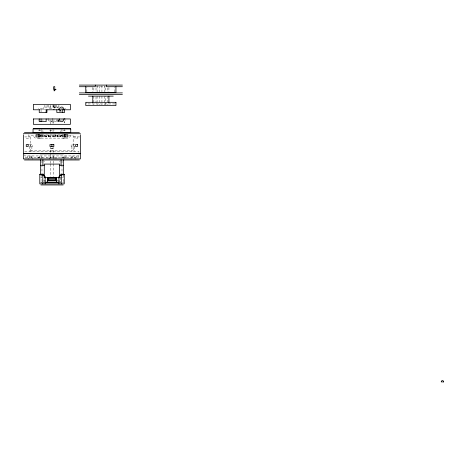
<?xml version="1.0" encoding="UTF-8"?>
<svg xmlns="http://www.w3.org/2000/svg" width="467" height="467" viewBox="0 0 467 467"><rect width="100%" height="100%" fill="white"/><g stroke="black" fill="none" stroke-linecap="round" stroke-linejoin="round"><path stroke-width="0.35" stroke-dasharray="2.33 1.75" d="M41.067 111.806L41.067 109.786M44.896 107.095L44.896 105.075M47.05 107.095L47.05 105.075M48.13 107.095L48.13 105.075M50.751 124.333L50.751 120.019M53.045 122.897L53.045 120.019L53.069 124.333M52.975 107.095L52.975 105.075M55.661 107.095L55.661 105.075M56.746 107.095L56.746 105.075M58.9 107.095L58.9 105.075M64.242 122.897L64.242 121.461M64.253 122.897L64.253 121.461M86.856 91.97L86.856 87.358M105.705 104.83L105.705 96.126M114.864 91.97L114.864 87.358M24.874 154.81L24.868 155.943L78.946 155.943L78.941 154.81M53.483 107.095L53.477 104.404M61.743 110.866L61.329 111.344M63.413 175.253L63.337 182.276L62.199 182.276M48.527 134.94L48.393 136.773L48.766 136.773M50.634 152.405L50.687 148.669L53.11 148.669L53.11 152.388M58.276 119.669L58.317 120.428L59.111 120.562M61.2 134.94L60.926 136.773L54.878 136.773L54.878 134.94M55.573 107.252L54.569 108.122L54.131 107.095L56.063 107.095M58.97 120.375L58.649 120.562M30.203 151.308L30.635 150.876L30.635 135.687L35.165 135.687M42.643 157.554L42.106 158.097L38.884 158.097L38.347 157.554M71.019 135.687L68.596 138.109L35.212 138.109L32.789 135.687M51.002 157.554L50.465 158.097L47.237 158.097L46.7 157.554M57.114 157.554L56.577 158.097L53.349 158.097L52.812 157.554M65.468 157.554L64.925 158.097L61.708 158.097L61.171 157.554M71.836 157.554L73.453 155.943M61.2 136.452L57.038 136.773M55.03 136.773L55.41 136.773L55.41 134.94M45.83 136.773L46.764 136.773M60.167 136.773L60.926 136.773L60.926 134.94M54.184 107.066L53.571 107.066L54.178 104.404L54.359 107.095M96.214 86.704L105.507 86.704M114.864 103.937L86.856 103.937L86.856 102.32M59.274 107.066L43.279 107.095L43.279 109.786L43.285 108.712L38.142 108.712M49.321 108.712L52.946 108.712M60.681 108.712L63.378 108.712M64.621 108.712L65.666 108.712M40.325 109.786L45.801 109.786M38.101 120.019L38.527 120.019M41.89 120.019L43.32 120.019M49.28 120.019L52.035 120.019M53.629 120.019L54.499 120.019M60.605 120.019L63.243 120.019M64.825 120.019L65.707 120.019M58.515 121.099L58.077 121.099L58.077 118.945M60.155 121.636L56.822 121.636L56.822 119.616M50.156 121.665L59.216 121.665M38.463 130.795L42.941 130.795L42.941 132.885M49.66 130.795L54.137 130.795M65.333 130.795L60.856 130.795L60.856 132.885M41.691 134.94L62.111 134.94M36.122 135.687L38.253 135.687M39.438 135.687L64.358 135.687M65.619 135.687L67.668 135.687M68.702 135.687L73.161 135.687L73.161 150.876L73.588 151.308L73.161 150.876L30.635 150.876M42.596 134.94L42.596 136.452L46.385 136.773L46.385 134.94M48.527 136.452L55.269 136.452L55.41 136.773L48.393 136.773L48.393 134.94M24.757 136.924L29.9 136.924L29.9 134.77M40.004 136.924L42.018 136.924L42.018 134.77M64.574 136.924L61.778 136.924L61.778 134.77M79.711 136.924L73.897 136.924L73.897 134.77M38.621 138.541L40.938 138.541L40.938 136.924M65.176 138.541L62.858 138.541L62.899 134.77M29.444 144.577L32.661 144.577L32.661 146.463L29.444 146.463M74.989 144.577L71.136 144.577L71.136 146.463L74.989 146.463M50.646 148.763L53.11 148.669M43.781 161.78L44.587 161.78M59.373 161.78L60.138 161.78M40.664 175.253L42.135 175.253M62.631 175.253L63.5 175.253M40.623 177.431L41.843 177.431M60.296 177.431L63.337 177.431M43.466 180.717L47.015 180.717M57.079 180.717L60.728 180.717M42.018 181.494L42.018 182.276M43.781 181.494L44.365 181.494L44.336 180.717M59.513 181.494L60.728 181.494M42.135 182.253L40.664 182.253L41.767 182.276M43.507 182.253L44.61 182.253M59.443 182.253L60.552 182.253M62.689 182.253L64.253 182.253M42.906 182.276L44.365 182.276M59.513 182.276L61.054 182.276M43.629 136.773L42.596 136.452M57.966 136.773L57.412 136.773L57.412 134.94M56.822 107.095L57.785 107.608L58.387 108.735M58.988 120.55L58.644 120.194M54.131 107.095L55.03 107.614M30.373 155.943L31.978 157.554M108.934 87.428L108.934 91.777M107.859 96.126L107.859 104.83M107.859 87.849L107.859 91.987M105.705 87.849L105.705 91.987M104.631 85.776L104.631 91.987M104.626 96.126L104.626 104.83M101.934 85.776L101.934 91.987M101.934 96.126L101.934 104.83M99.78 85.776L99.78 91.987M99.786 96.126L99.78 104.83M97.101 85.776L97.101 91.987M97.089 96.126L97.089 104.83M96.009 87.849L96.009 91.987M96.009 96.856L96.009 104.83M93.855 87.849L93.855 91.987M93.855 96.126L93.855 104.83M92.787 87.428L92.787 91.777M78.911 152.44L78.911 151.308L24.897 151.308L24.897 153.007M78.082 155.943L78.082 157.823L74.206 157.823L74.241 155.943M77.294 136.924L77.294 138.541L74.977 138.541L75.018 134.77M76.144 155.943L76.144 157.823M75.129 159.375L75.129 157.554L28.685 157.554L28.685 159.375M74.235 146.463L74.235 151.308M73.074 144.577L73.074 146.463M71.918 146.463L71.918 151.308M71.924 155.943L71.924 157.554M71.042 157.554L71.042 159.375M65.964 155.943L65.964 157.823L62.088 157.823L62.088 155.943M64.248 129.359L64.248 130.795M64.026 155.943L64.026 157.823M63.395 134.338L63.395 138.109M62.234 134.338L62.234 138.109M61.942 129.359L61.977 132.885M61.994 160.701L61.994 173.222M60.5 177.431L60.5 180.717M59.624 180.717L59.624 181.494M59.017 134.94L59.017 136.773M57.832 134.94L57.832 136.452M57.663 119.616L57.663 121.636M55.269 134.94L55.269 136.452M53.939 157.554L53.939 159.375M53.326 158.161L53.11 153.118M53.326 160.998L53.326 163.123M53.326 163.829L53.326 176.579M53.057 129.359L53.022 132.885M53.057 134.338L53.057 138.109M53.057 146.463L53.057 151.308M53.063 155.943L53.063 157.554M50.78 130.795L50.78 132.885M50.74 129.359L50.74 130.795M50.74 134.969L50.74 138.109M50.74 146.463L50.74 151.308M50.745 155.943L50.745 157.554M50.634 153.135L50.634 158.243M50.634 161.162L50.634 163.351M50.634 164.08L50.634 176.479M49.87 157.554L49.87 159.375M48.924 134.94L48.924 136.773L42.876 136.773L42.876 134.94M45.97 134.94L45.97 136.452M44.779 134.94L44.779 136.773M41.966 160.701L41.966 174.623M41.966 175.323L41.966 180.717M41.861 129.359L41.826 132.885M41.726 155.943L41.726 157.823L37.85 157.823L37.85 155.943M41.563 134.338L41.563 138.109M40.898 134.77L40.898 136.924M40.401 134.338L40.401 138.109M39.788 155.943L39.788 157.823M39.549 129.359L39.549 130.795M32.772 157.554L32.772 159.375M31.879 146.463L31.879 151.308M31.884 155.943L31.884 157.554M30.717 144.577L30.717 146.463M29.561 146.463L29.561 151.308M29.573 155.943L29.608 157.823L25.726 157.823L25.726 155.943M28.779 134.77L28.82 138.541L26.502 138.541L26.502 136.924M27.67 155.943L27.67 157.823M52.608 119.99A2.744 2.323 90 0 1 50.459 121.689A2.744 2.323 90 0 1 48.311 120.001M50.821 105.075L50.821 107.095L50.821 105.075"/><path stroke-width="0.7" d="M39.234 118.945L39.234 121.636L46.151 121.636L46.151 118.945M39.234 109.786L39.234 112.483L46.934 112.483L46.934 109.786M46.151 112.483L46.151 109.786L70.394 109.786L70.394 104.404L33.367 104.404L33.367 109.786L39.683 109.786M53.384 86.629L53.483 89.32M54.767 89.32L54.767 86.629L54.359 86.629M56.822 109.786L56.822 112.483L64.592 112.483L64.592 109.786M62.741 112.483L62.741 109.786M85.776 86.704L85.776 92.629L115.939 92.629L115.939 86.704M58.93 177.489C58.638 178.055 59.747 174.617 61.311 175.253L59.758 175.954L58.976 177.262L58.895 183.87M58.895 177.933L58.924 177.53L58.895 177.886M59.04 177.063L59.169 176.742M42.748 183.87L42.9 174.173M43.285 175.253L43.361 174.173L39.8 174.442L39.8 183.87L64.253 183.87L64.253 174.442L60.763 174.173L60.833 175.253M59.437 176.217L59.881 175.75M40.034 174.173L39.8 174.442L42.748 174.442M59.455 176.287L59.683 164.092L44.277 164.092L44.277 176.03M59.84 175.79L60.809 175.253M79.314 85.087L122.407 85.087M79.314 86.704L95.315 86.704L95.315 85.087M122.407 86.704L106.406 86.704L106.406 85.087M79.314 92.898L122.407 92.898M79.314 94.515L122.407 94.515M88.473 96.126L113.248 96.126M64.925 118.945L63.921 118.945L63.506 120.614L62.619 121.478A2.744 2.323 90 0 1 60.838 121.484L59.817 120.62L59.309 118.945M33.373 128.641L70.429 128.641M24.43 132.616L79.367 132.616M33.507 132.681L34.208 132.681M34.576 132.681L65.001 132.681M65.771 132.681L70.126 132.681M23.35 133.696L80.447 133.696M23.356 134.77L23.35 153.573L80.447 153.573L80.441 134.77M39.479 134.77L35.977 134.77L35.977 136.924L39.479 136.924M64.02 134.77L67.82 134.77L67.82 136.924L64.02 136.924M42.106 153.41L64.557 153.41M78.071 153.41L78.666 153.41M79.565 153.41L79.869 153.41M40.063 153.841L63.489 153.841M78.958 153.841L79.408 153.841M24.436 159.983L79.367 159.983M40.623 165.277L44.277 165.277M59.683 165.277L63.337 165.277M61.177 174.173L64.253 174.442L64.02 174.173M42.789 175.259L44.137 175.697L45.077 177.145L45.165 183.87M44.277 177.431L59.058 177.431M48.159 177.758L55.801 177.758M48.159 178.295L55.801 178.295M47.57 180.717L56.951 180.717M45.165 182.253L58.895 182.253M44.902 182.276L59.058 182.276M40.88 184.95L63.179 184.95M43.057 175.306L44.575 176.252L45.165 177.939M43.583 175.481L43.898 175.645M44.744 176.374L44.908 176.689M45.036 177.121L45.124 177.489M45.077 177.145L45.165 177.787M45.136 177.442L45.165 177.851M63.921 109.786L63.5 108.11L62.607 107.252A2.744 2.323 90 0 0 60.827 107.252L59.811 108.122L59.309 109.786M58.509 109.424L58.509 109.786M53.921 109.436L53.921 109.786M52.759 118.945L52.759 119.301M48.154 118.945L48.154 119.307M108.916 96.126L108.916 102.518M92.781 96.126L92.781 102.518M65.135 134.77L65.135 136.924M64.458 134.77L64.458 136.924M63.337 159.895L63.337 174.623M61.311 174.442L61.311 183.87M61.054 159.895L61.054 165.277M56.396 177.431L56.396 182.276M56.075 177.483L56.075 180.174L47.891 180.174L47.891 177.483M55.859 180.174L55.859 180.717M55.801 177.483L55.801 179.906L48.159 179.906L48.159 177.483M51.895 144.577L51.895 146.463M48.107 180.174L48.107 180.717M47.57 177.431L47.57 182.276M42.906 159.895L42.906 165.277M41.067 118.945L41.067 121.636M40.623 159.895L40.623 174.623M39.339 134.77L39.339 136.924M38.662 134.77L38.662 136.924M33.367 118.945L33.367 124.333L70.394 124.333L70.394 118.945L33.367 118.945M60.389 110.866C59.502 112.454 59.531 109.272 60.389 110.866M54.569 90.347L54.119 90.966L54.119 89.32L56.063 89.32L54.569 90.347M115.939 102.32L85.776 102.32L85.776 105.554L115.939 105.554L115.939 102.32M70.745 128.962L33.046 128.962L33.046 132.359L70.745 132.359L70.745 128.962M28.201 144.577L26.263 144.577L26.263 146.463L28.201 146.463L28.201 144.577M53.839 144.577L49.957 144.577L49.957 146.463L53.839 146.463L53.839 144.577M77.534 144.577L75.596 144.577L75.596 146.463L77.534 146.463L77.534 144.577M80.441 153.678L23.356 153.678L23.356 158.903L80.441 158.903L80.441 153.678M443.65 381.913L441.239 381.913A1.348 1.203 -90 0 1 442.447 380.57A1.348 1.203 -90 0 1 443.65 381.913"/></g></svg>
